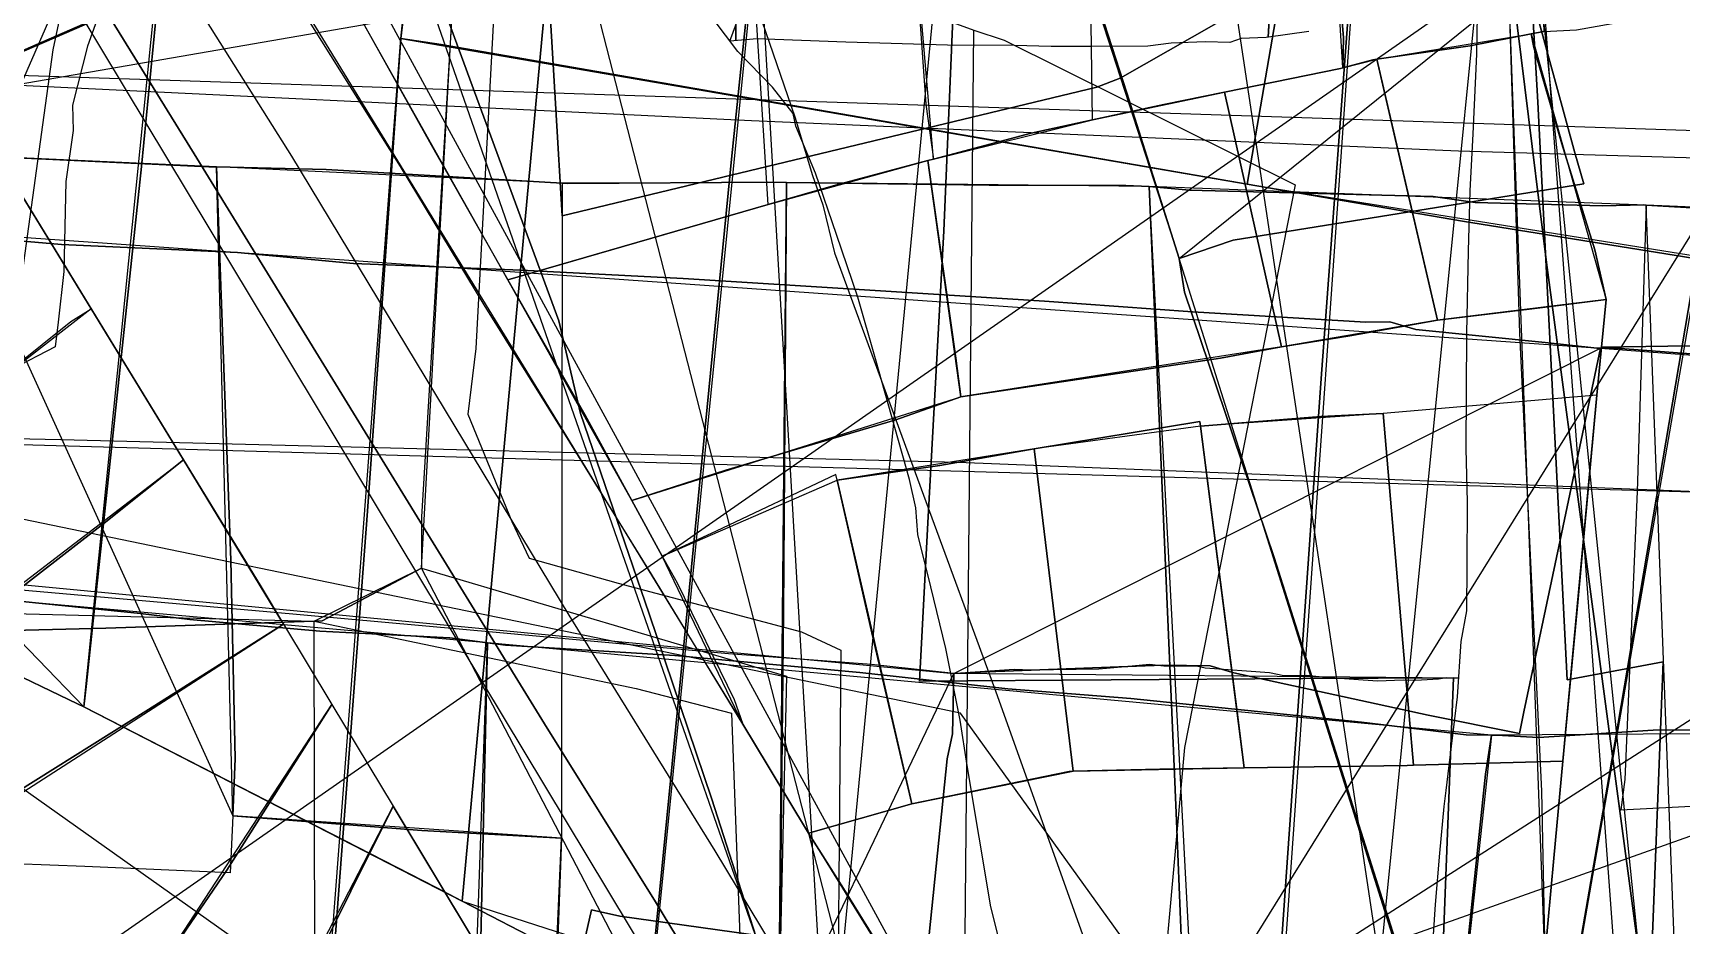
# Model space of a CAD drawing. Extents: x -6790 to 12600, y -1098 to 2171.
# Drawn here: x 127.4 to 219, y 189.9 to 239.5 of the extents above; entities that cross this region are included whole.
import ezdxf

# ---------------------------------------------------------------- set-up
doc = ezdxf.new("R2010")
doc.units = 0

msp = doc.modelspace()

# ---------------------------------------------------------------- linework, layer by layer
for points in [[(303.732, 173.172), (284.394, 158.059), (280.589, 155.094), (239.695, 139.539), (201.793, 125.282), (186.196, 119.29), (143.088, 126.275), (131.294, 128.186), (128.262, 128.676), (124.379, 129.278), (118.024, 129.785), (110.821, 133.719), (105.273, 136.844), (100.214, 139.673), (92.049, 145.144), (84.218, 150.48), (80.215, 153.149), (696.254, 582.599)], [(300.07, 265.404), (293.329, 266.02), (287.695, 266.536), (262.266, 269.224), (251.178, 270.263), (242.042, 266.102), (222.481, 257.528), (219.82, 255.84), (208.457, 249.048), (194.506, 240.821), (187.826, 237.024), (186.532, 236.532), (156.803, 229.361), (156.449, 235.3), (155.952, 243.415), (154.026, 274.833), (152.137, 307.582), (150.982, 323.152), (148.26, 366.55), (160.073, 371.466)], [(164.29, 250.749), (169.726, 234.868), (170.71, 231.606), (171.287, 229.978), (171.942, 227.32), (176.887, 213.841), (180.902, 202.894), (186.084, 188.419), (190.069, 177.285), (196.978, 158.498), (201.2, 146.865), (203.412, 140.769), (204.056, 139.747), (202.776, 138.428), (200.27, 135.687), (198.584, 133.864), (194.982, 130.399), (189.954, 125.34), (188.639, 124.523), (129.225, 355.583)], [(198.323, 239.627), (195.936, 239.28), (194.559, 239.238), (193.923, 239.006), (192.576, 239.053), (190.652, 238.964), (189.367, 238.8), (186.199, 238.793), (183.996, 238.789), (181.952, 238.833), (178.224, 238.856), (172.564, 239.021), (167.629, 239.215), (166.117, 239.087), (208.852, 354.395)], [(165.272, 353.336), (166.458, 239.116), (166.458, 239.116), (166.492, 242.202)], [(196.224, 242.115), (196.046, 239.296), (201.058, 326.925)], [(311.025, 236.088), (291.752, 228.878), (275.831, 222.875), (274.109, 221.941), (242.208, 205.366), (231.998, 200.014), (229.277, 198.663), (226.52, 197.365), (196.883, 186.824), (196.724, 187.874), (198.993, 220.321), (203.155, 276.159), (203.193, 276.409), (203.193, 276.409), (208.379, 276.825), (233.057, 278.804), (246.688, 279.841), (265.734, 281.432), (289.56, 283.311), (290.873, 283.244), (334.1, 288.747)], [(130.981, 246.505), (125.554, 234.077), (123.975, 230.469), (122.355, 226.572), (119.771, 219.994), (117.955, 216.069), (116.684, 212.829), (114.365, 207.382), (112.801, 203.429), (111.362, 200.356), (109.686, 198.806), (107.354, 196.571), (105.091, 194.266), (99.49, 189.14), (97.395, 187.199), (95.817, 187.409), (93.666, 187.227), (91.864, 186.124), (90.258, 183.735), (88.289, 181.375), (85.384, 178.539), (83.177, 176.291), (82.073, 175.495), (134.201, 275.844)], [(227.852, 229.338), (217.083, 229.965), (216.946, 229.973), (214.646, 229.926), (207.558, 230.115), (205.222, 230.436), (191.685, 230.803), (189.444, 230.993), (188.14, 231.052), (180.545, 231.073), (169.261, 231.226), (168.516, 231.236), (157.1, 231.164), (156.803, 231.181), (143.662, 231.94), (137.574, 232.092), (137.142, 232.103), (121.746, 232.821), (120.886, 232.862), (107.835, 233.7), (97.84, 234.343), (92.238, 234.658), (82.134, 235.226), (64.056, 272.563)], [(222.73, 221.463), (215.65, 221.992), (214.537, 222.009), (214.322, 222.012), (211.457, 222.331), (204.267, 223.04), (202.819, 223.48), (201.481, 223.45), (191.855, 224.039), (183.617, 224.628), (175.09, 225.157), (163.526, 225.876), (154.51, 226.346), (145.183, 226.725), (138.743, 227.324), (128.957, 227.774), (121.508, 228.423), (119.261, 228.622), (114.074, 229.071), (75.651, 233.256), (75.424, 263.811)], [(222.73, 221.463), (215.65, 221.992), (214.537, 222.009), (214.322, 222.012), (211.457, 222.331), (204.267, 223.04), (202.819, 223.48), (201.481, 223.45), (191.855, 224.039), (183.617, 224.628), (175.09, 225.157), (163.526, 225.876), (154.51, 226.346), (145.183, 226.725), (138.743, 227.324), (128.957, 227.774), (121.508, 228.423), (119.261, 228.622), (114.074, 229.071), (75.651, 233.256), (75.424, 263.811)], [(85.287, 100.619), (76.647, 118.755), (79.772, 128.13), (87.063, 154.047), (94.416, 179.413), (101.818, 204.743), (107.258, 222.465), (113.187, 242.695), (119.135, 262.902), (146.704, 251.73), (179.683, 239.689), (181.375, 239.13), (197.563, 231.093), (191.394, 199.809), (190.142, 185.82), (189.05, 170.803), (187.53, 148.794), (186.703, 135.037), (186.046, 122.219), (183.958, 110.209), (181.316, 93.641)], [(178.703, 244.731), (178.022, 228.532), (177.135, 212.298), (176.656, 203.486), (197.973, 203.646), (206.356, 203.671), (205.426, 179.717), (205.023, 169.362), (211.031, 168.937), (216.759, 168.782), (217.072, 180.418), (218.011, 204.573), (212.69, 203.562), (212.184, 213.411), (211.041, 235.686), (209.61, 260.792)], [(209.61, 260.792), (211.041, 235.686), (212.184, 213.411), (212.69, 203.562), (218.011, 204.573), (217.072, 180.418), (216.759, 168.782), (216.759, 168.782), (217.642, 168.759), (221.639, 168.967), (249.694, 170.358), (266.6, 171.086), (269.512, 176.123), (269.483, 176.776), (269.082, 178.945), (267.946, 181.5), (265.299, 189.191), (262.194, 197.823), (259.238, 206.321), (257.685, 210.484), (249.65, 233.556), (248.788, 235.188), (246.71, 237.605), (234.084, 251.238)], [(207.887, 174.058), (202.387, 191.41), (196.396, 210.377), (191.406, 225.119), (191.101, 226.999), (188.203, 236.204), (181.088, 258.153)], [(181.088, 258.153), (188.203, 236.204), (191.101, 226.999), (194.104, 228.02), (213.613, 231.147), (213.113, 232.871), (211.074, 240.322)], [(101.794, 251.548), (98.972, 213.246), (97.406, 186.664), (84.056, 188.42), (77.611, 170.484), (71.478, 141.244), (80.328, 108.836), (81.211, 111.698), (90.715, 159.771), (98.209, 164.909), (98.209, 164.909), (109.787, 173.358), (121.397, 181.841), (123.328, 198.551), (125.29, 213.689), (126.865, 226.761), (128.495, 238.594), (130.321, 247.245)], [(147.123, 249.325), (151.796, 236.616), (156.601, 223.535), (157.814, 218.373), (161.626, 207.23), (165.124, 196.926), (167.739, 188.786), (167.802, 188.598), (150.976, 184.302), (115.95, 175.268), (115.95, 175.268), (111.285, 199.555), (107.346, 219.036), (104.051, 235.688), (103.36, 237.256), (103.041, 237.979), (100.458, 251.067)], [(164.29, 250.749), (169.726, 234.868), (170.71, 231.606), (171.287, 229.978), (171.942, 227.32), (176.887, 213.841), (180.902, 202.894), (186.084, 188.419)], [(164.29, 250.749), (169.726, 234.868), (170.71, 231.606), (171.287, 229.978), (171.942, 227.32), (176.887, 213.841), (180.902, 202.894), (186.084, 188.419)], [(167.739, 188.786), (165.124, 196.926), (161.626, 207.23), (157.814, 218.373), (156.601, 223.535), (151.796, 236.616), (147.123, 249.325)], [(239.129, 246.565), (246.018, 216.775), (246.061, 216.451), (246.433, 213.629), (246.481, 183.712), (246.229, 178.72), (246.038, 174.957), (246.319, 165.257), (246.765, 147.584), (246.755, 145.806), (233.639, 143.596), (221.586, 141.761), (218.24, 140.871), (217.495, 143.672), (207.887, 174.058), (202.387, 191.41), (196.396, 210.377), (191.406, 225.119), (191.101, 226.999), (194.104, 228.02), (213.613, 231.147), (213.113, 232.871), (211.074, 240.322)], [(126.316, 174.386), (132.874, 175.105), (138.297, 175.699), (149.325, 176.908), (164.029, 178.52), (169.699, 179.142), (183.439, 180.648), (184.566, 180.769), (199.116, 182.329), (205.112, 182.972), (205.112, 182.972), (210.819, 183.584), (211.13, 187.671), (211.434, 188.254), (216.719, 188.017), (216.71, 188.089), (211.531, 226.773), (209.131, 246.286)], [(150.787, 242.668), (148.98, 212.636), (148.964, 209.784), (169.269, 203.777), (168.552, 172.188), (172.023, 171.891), (172.924, 171.715), (183.681, 170.928), (200.528, 169.68), (205.023, 169.362), (205.023, 169.362), (205.426, 179.717), (206.356, 203.671), (197.973, 203.646), (176.656, 203.486), (177.135, 212.298), (178.022, 228.532), (178.703, 244.731)], [(311.025, 236.088), (291.752, 228.878), (275.831, 222.875), (274.109, 221.941), (242.208, 205.366), (231.998, 200.014), (229.277, 198.663), (226.52, 197.365), (196.883, 186.824), (183.354, 182.013), (182.543, 181.67), (172.039, 184.542), (170.613, 184.932), (156.033, 188.771), (151.232, 191.261), (149.779, 192.015), (130.186, 202.06), (129.847, 202.233), (125.288, 204.414), (115.213, 216.489), (107.325, 225.746), (106.491, 226.725), (97.592, 237.3), (91.609, 244.494)], [(131.529, 241.967), (130.391, 238.796), (129.558, 235.521), (129.601, 234.111), (129.185, 231.28), (129.083, 226.278), (128.761, 223.46), (128.597, 222.081), (126.176, 220.817)], [(130.276, 242.651), (136.322, 232.816), (143.384, 221.329), (148.734, 212.626), (155.804, 201.126), (161.99, 191.224), (174.57, 170.444), (183.066, 155.618), (194.234, 135.823), (202.297, 121.725), (209.236, 109.338), (218.94, 92.83)], [(218.94, 92.83), (209.236, 109.338), (202.297, 121.725), (194.234, 135.823), (183.066, 155.618), (174.57, 170.444), (161.99, 191.224), (155.804, 201.126), (148.734, 212.626), (143.384, 221.329), (136.322, 232.816), (130.276, 242.651)], [(130.276, 242.651), (136.322, 232.816), (143.384, 221.329), (148.734, 212.626), (155.804, 201.126), (161.99, 191.224), (174.57, 170.444), (183.066, 155.618), (194.234, 135.823), (202.297, 121.725), (209.236, 109.338), (218.94, 92.83)], [(218.94, 92.83), (209.236, 109.338), (202.297, 121.725), (194.234, 135.823), (183.066, 155.618), (174.57, 170.444), (161.99, 191.224), (155.804, 201.126), (148.734, 212.626), (143.384, 221.329), (136.322, 232.816), (130.276, 242.651)], [(144.982, 241.438), (149.508, 233.318), (153.78, 225.818), (158.052, 218.319), (160.665, 213.534), (162.35, 210.448), (163.184, 208.96), (166.354, 202.477), (166.836, 201.095), (166.836, 201.095), (161.768, 209.441), (157.227, 216.776), (152.45, 224.424), (147.798, 232.114), (142.839, 240.024)], [(144.982, 241.438), (149.508, 233.318), (153.78, 225.818), (158.052, 218.319), (160.665, 213.534), (162.35, 210.448), (163.184, 208.96), (166.354, 202.477), (166.836, 201.095), (166.836, 201.095), (161.768, 209.441), (157.227, 216.776), (152.45, 224.424), (147.798, 232.114), (142.839, 240.024)], [(181.313, 188.216), (180.627, 190.934), (179.982, 194.81), (179.318, 198.808), (178.919, 201.315), (178.135, 205.313), (177.292, 208.729), (176.571, 211.648), (176.457, 213.131), (176.115, 214.71), (175.298, 217.59), (174.214, 221.412), (173.239, 224.849), (172.057, 228.322), (170.89, 231.749), (169.791, 234.356), (169.641, 235.061), (168.492, 236.526), (166.559, 238.505), (164.496, 241.226)], [(227.532, 241.154), (177.922, 161.258), (177.922, 161.258), (179.864, 160.316), (180.749, 160.159), (181.711, 159.612), (182.339, 159.431), (184.764, 158.298), (186.465, 157.357), (187.224, 157.177), (190.001, 155.966), (192.456, 154.894), (195.958, 153.631), (197.339, 153.254), (198.809, 152.957), (199.959, 152.34), (204.46, 151.086), (205.41, 150.733), (208.812, 150.131), (212.039, 149.419), (213.197, 149.356), (215.42, 148.863), (217.814, 148.511), (220.985, 148.045)], [(132.288, 240.952), (108.126, 230.422)], [(198.809, 152.957), (207.591, 240.924)], [(207.672, 240.541), (207.633, 238.366), (207.444, 233.933), (207.268, 230.756), (207.177, 227.407), (207.079, 222.848), (207.054, 216.412), (207.129, 213.457), (207.106, 209.938), (207.09, 207.395), (206.771, 205.704), (206.563, 202.62), (206.227, 199.875), (205.925, 197.405), (205.816, 196.519), (205.59, 193.929), (205.34, 191.068), (205.115, 187.693)], [(121.136, 239.703), (124.997, 233.38), (125.749, 232.15), (135.738, 215.792), (139.993, 208.827), (141.292, 206.669), (143.988, 202.193), (147.393, 196.539), (154.02, 185.536), (154.533, 184.685), (158.636, 177.878), (162.098, 172.497), (165.561, 167.116), (165.819, 166.721), (172.383, 156.693), (178.893, 146.419), (184.277, 138.574), (186.677, 134.461), (187.091, 133.752), (192.239, 124.978), (196.55, 117.297), (201.656, 108.478), (204.306, 103.918)], [(121.136, 239.703), (124.997, 233.38), (125.749, 232.15), (135.738, 215.792), (139.993, 208.827), (141.292, 206.669), (143.988, 202.193), (147.393, 196.539), (154.02, 185.536), (154.533, 184.685), (158.636, 177.878), (162.098, 172.497), (165.561, 167.116), (165.819, 166.721), (172.383, 156.693), (178.893, 146.419), (184.277, 138.574), (186.677, 134.461), (187.091, 133.752), (192.239, 124.978), (196.55, 117.297), (201.656, 108.478), (204.306, 103.918)], [(145.218, 99.022), (137.702, 106.678), (139.572, 130.641), (141.64, 157.127), (143.854, 185.005), (145.965, 212.943), (147.818, 239.234), (150.072, 238.894), (172.836, 234.941), (194.878, 231.137), (206.859, 229.069), (234.66, 224.601), (238.341, 224.172), (237.533, 219.979), (236.993, 217.177), (229.949, 170.054), (227.049, 151.866), (223.287, 125.701), (220.179, 104.117)], [(222.808, 104.659), (216.316, 116.323), (214.743, 119.077), (209.035, 129.069), (208.201, 130.573), (207.366, 132.077), (201.508, 142.662), (200.911, 143.741), (195.721, 153.002), (191.007, 161.512), (188.256, 166.298), (182.296, 175.798), (181.391, 177.39), (176.565, 185.282), (172.534, 191.804), (170.499, 195.043), (168.255, 198.757), (166.836, 201.095), (161.768, 209.441), (157.227, 216.776), (152.45, 224.424), (147.798, 232.114), (142.839, 240.024)], [(222.808, 104.659), (216.316, 116.323), (214.743, 119.077), (209.035, 129.069), (208.201, 130.573), (207.366, 132.077), (201.508, 142.662), (200.911, 143.741), (195.721, 153.002), (191.007, 161.512), (188.256, 166.298), (182.296, 175.798), (181.391, 177.39), (176.565, 185.282), (172.534, 191.804), (170.499, 195.043), (168.255, 198.757), (166.836, 201.095), (161.768, 209.441), (157.227, 216.776), (152.45, 224.424), (147.798, 232.114), (142.839, 240.024)], [(179.683, 239.689), (181.375, 239.13), (197.563, 231.093), (191.394, 199.809), (190.142, 185.82), (189.05, 170.803), (187.53, 148.794), (186.703, 135.037), (186.046, 122.219), (183.958, 110.209), (181.316, 93.641)], [(219.34, 166.774), (218.488, 166.735), (215.102, 166.704), (195.025, 166.182), (192.868, 166.223), (192.089, 168.638), (192.011, 169.058), (192.042, 169.928), (191.757, 178.721), (191.609, 179.702), (190.942, 196.172), (189.444, 230.993), (191.685, 230.803), (205.222, 230.436), (207.558, 230.115), (214.646, 229.926), (216.946, 229.973), (217.083, 229.965), (216.575, 214.036), (215.889, 198.021), (215.664, 196.345), (220.299, 196.576)], [(227.852, 229.338), (217.083, 229.965), (216.575, 214.036), (215.889, 198.021), (215.664, 196.345), (220.299, 196.576)], [(121.508, 228.423), (128.957, 227.774), (138.743, 227.324), (145.183, 226.725), (154.51, 226.346), (163.526, 225.876), (175.09, 225.157), (183.617, 224.628), (191.855, 224.039), (201.481, 223.45), (202.819, 223.48), (204.267, 223.04), (211.457, 222.331), (214.322, 222.012), (214.537, 222.009), (212.209, 210.982), (210.268, 201.789), (210.027, 200.582), (204.943, 201.607), (194.153, 203.952), (192.823, 204.345), (190.205, 204.377), (180.424, 204.015), (178.573, 203.909), (173.997, 204.42), (166.047, 205.005), (153.319, 206.186), (140.367, 207.346), (127.139, 208.517)], [(121.508, 228.423), (128.957, 227.774), (138.743, 227.324), (145.183, 226.725), (154.51, 226.346), (163.526, 225.876), (175.09, 225.157), (183.617, 224.628), (191.855, 224.039), (201.481, 223.45), (202.819, 223.48), (204.267, 223.04), (211.457, 222.331), (214.322, 222.012), (214.537, 222.009), (212.209, 210.982), (210.268, 201.789), (210.027, 200.582), (204.943, 201.607), (194.153, 203.952), (192.823, 204.345), (190.205, 204.377), (180.424, 204.015), (178.573, 203.909), (173.997, 204.42), (166.047, 205.005), (153.319, 206.186), (140.367, 207.346), (127.139, 208.517)], [(177.198, 189.403), (178.206, 199.18), (178.5, 200.57), (178.573, 203.909), (178.573, 203.909), (180.424, 204.015), (190.205, 204.377), (192.823, 204.345), (194.153, 203.952), (204.943, 201.607), (210.027, 200.582), (210.268, 201.789), (212.209, 210.982), (214.537, 222.009), (215.65, 221.992), (222.73, 221.463)], [(177.198, 189.403), (178.206, 199.18), (178.5, 200.57), (178.573, 203.909), (178.573, 203.909), (180.424, 204.015), (190.205, 204.377), (192.823, 204.345), (194.153, 203.952), (204.943, 201.607), (210.027, 200.582), (210.268, 201.789), (212.209, 210.982), (214.537, 222.009), (215.65, 221.992), (222.73, 221.463)], [(125.01, 116.171), (134.835, 112.223), (134.835, 112.223), (135.717, 114.418), (145.171, 139.338), (150.721, 153.677), (156.039, 167.411), (157.66, 172.194), (155.759, 172.294), (154.558, 172.414), (154.538, 173.615), (158.427, 190.775), (160, 190.419), (177.093, 188.024), (177.198, 189.403), (178.206, 199.18), (178.5, 200.57), (178.573, 203.909), (173.997, 204.42), (166.047, 205.005), (153.319, 206.186), (140.367, 207.346), (127.139, 208.517)], [(125.01, 116.171), (134.835, 112.223), (134.835, 112.223), (135.717, 114.418), (145.171, 139.338), (150.721, 153.677), (156.039, 167.411), (157.66, 172.194), (155.759, 172.294), (154.558, 172.414), (154.538, 173.615), (158.427, 190.775), (160, 190.419), (177.093, 188.024), (177.198, 189.403), (178.206, 199.18), (178.5, 200.57), (178.573, 203.909), (173.997, 204.42), (166.047, 205.005), (153.319, 206.186), (140.367, 207.346), (127.139, 208.517)], [(122.253, 172.449), (127.783, 171.565), (134.601, 170.766), (137.539, 170.239), (140.162, 169.902), (140.162, 169.902), (144.709, 169.318), (151.364, 168.61), (151.564, 173.031), (152.264, 189.147), (152.645, 205.632), (150.547, 205.909), (143.318, 206.265), (136.089, 206.912), (133.345, 207.255), (126.775, 207.927)], [(233.142, 200.857), (217.462, 200.768), (211.086, 200.354), (209.088, 200.471), (208.474, 200.481), (207.068, 200.503), (201.239, 201.215), (188.421, 202.519), (181.572, 203.064), (173.356, 203.97), (163.053, 204.92), (153.647, 205.5), (152.645, 205.632), (150.547, 205.909), (143.318, 206.265), (136.089, 206.912), (133.345, 207.255), (126.775, 207.927)], [(118.246, 203.583), (177.922, 161.258)], [(227.744, 164.806), (211.873, 164.163), (204.508, 163.946), (206.487, 182.606), (208.131, 198.311), (208.474, 200.481), (209.088, 200.471), (211.086, 200.354), (217.462, 200.768), (233.142, 200.857)], [(121.712, 166.752), (135.069, 167.231), (138.007, 167.343), (138.901, 167.343), (142.296, 165.707), (143.81, 165.615), (151.615, 167.068), (153.404, 167.292), (155.566, 167.877), (155.85, 170.045), (156.748, 194.761), (156.748, 194.761), (148.994, 195.195), (138.477, 196.011), (138.34, 192.835), (130.251, 193.181), (122.452, 193.475)], [(154.538, 173.615), (158.427, 190.775), (160, 190.419), (177.093, 188.024)], [(154.538, 173.615), (158.427, 190.775), (160, 190.419), (177.093, 188.024)]]:
    msp.add_lwpolyline(points)
for points in [[(55.142, 446.991), (100.195, 454.577), (104.473, 455.781), (224.767, 473.114), (461.17, 463.407), (418.896, 266.348), (473.538, 223.763), (408.246, 162.089), (348.154, 91.288), (230.725, 129.782), (178.952, 201.706), (100.394, 217.952), (74.076, 298.715), (55.017, 301.46), (55.142, 446.991)], [(226.333, 412.573), (225.752, 409.887), (219.736, 375.265), (207.258, 302.874), (194.878, 231.137), (172.836, 234.941), (150.072, 238.894), (147.818, 239.234), (148.862, 249.088), (151.729, 272.435), (155.125, 300.838), (158.436, 327.904), (160.503, 344.977), (161.614, 354.362), (162.016, 354.43), (162.216, 355.235), (162.531, 364.492), (164.257, 415.133), (164.309, 416.754), (166.728, 416.676), (179.657, 415.868), (186.03, 415.42), (226.333, 412.573)], [(226.333, 412.573), (225.752, 409.887), (219.736, 375.265), (207.258, 302.874), (194.878, 231.137), (226.333, 412.573)], [(226.333, 412.573), (238.915, 411.685), (276.746, 408.698), (280.736, 408.297), (279.772, 401.1), (275.269, 367.113), (272.238, 343.181), (272.076, 342.696), (271.914, 342.21), (268.655, 319.716), (264.718, 292.906), (264.157, 289.861), (251.5, 292.427), (238.341, 224.172), (234.66, 224.601), (206.859, 229.069), (194.878, 231.137), (207.258, 302.874), (219.736, 375.265), (225.752, 409.887), (226.333, 412.573)], [(191.101, 226.999), (188.203, 236.204), (181.088, 258.153), (175.533, 275.804), (171.605, 288.025), (168.713, 296.788), (164.156, 310.896), (161.791, 318.218), (159.054, 326.495), (156.186, 335.423), (155.172, 338.267), (153.969, 342.19), (151.989, 347.899), (150.049, 353.735), (148.155, 359.272), (191.101, 226.999)], [(161.795, 346.686), (157.649, 331.514), (157.181, 329.797), (157.085, 321.848), (156.365, 301.565), (155.566, 285.657), (154.476, 268.311), (152.998, 240.692), (151.998, 221.997), (151.555, 218.332), (153.992, 212.364), (154.965, 210.323), (159.913, 208.942), (170.108, 206.24), (172.293, 205.207), (172.056, 177.446), (172.023, 171.891), (161.795, 346.686)], [(99.288, 328.232), (99.251, 305.162), (100.094, 300.825), (115.761, 275.345), (129.785, 251.676), (141.746, 232.681), (157.16, 207.159), (165.289, 194.061), (181.166, 167.739), (193.38, 147.187), (201.855, 131.814), (207.294, 122.979), (212.064, 113.74), (215.367, 108.171), (217.482, 103.509), (224.26, 94.055), (233.77, 81.127), (99.288, 328.232)], [(141.243, 311.587), (140.85, 312.116), (124.704, 327.116), (119.958, 298.937), (107.325, 225.746), (115.213, 216.489), (125.288, 204.414), (129.847, 202.233), (130.186, 202.06), (130.35, 203.358), (133.399, 232.104), (135.741, 256.161), (137.248, 270.785), (138.2, 279.907), (141.243, 311.587)], [(182.443, 319.457), (180.514, 283.245), (179.408, 262.486), (178.703, 244.731), (178.022, 228.532), (177.135, 212.298), (176.656, 203.486), (197.973, 203.646), (206.356, 203.671), (205.426, 179.717), (205.023, 169.362), (182.443, 319.457)], [(183.861, 307.442), (194.41, 309.318), (208.589, 311.94), (203.193, 276.409), (203.155, 276.159), (198.993, 220.321), (196.724, 187.874), (196.883, 186.824), (183.354, 182.013), (182.543, 181.67), (172.039, 184.542), (183.861, 307.442)], [(141.243, 311.587), (138.2, 279.907), (137.248, 270.785), (135.741, 256.161), (133.399, 232.104), (130.35, 203.358), (130.186, 202.06), (141.243, 311.587)], [(162.139, 309.203), (154.804, 309.887), (141.243, 311.587), (138.2, 279.907), (137.248, 270.785), (135.741, 256.161), (133.399, 232.104), (130.35, 203.358), (130.186, 202.06), (149.779, 192.015), (151.232, 191.261), (162.139, 309.203)], [(183.861, 307.442), (180.292, 307.508), (162.139, 309.203), (151.232, 191.261), (156.033, 188.771), (170.613, 184.932), (172.039, 184.542), (183.861, 307.442)], [(147.818, 239.234), (145.965, 212.943), (143.854, 185.005), (141.64, 157.127), (139.572, 130.641), (137.702, 106.678), (110.935, 113.807), (102.551, 116.159), (101.01, 116.869), (106.73, 170.262), (108.131, 184.218), (109.135, 193.049), (110.787, 209.065), (112.389, 225.151), (121.691, 224.358), (125.646, 258.785), (128.29, 282.013), (130.908, 305.765), (137.377, 304.412), (155.125, 300.838), (151.729, 272.435), (148.862, 249.088), (147.818, 239.234)], [(147.818, 239.234), (148.862, 249.088), (151.729, 272.435), (155.125, 300.838), (147.818, 239.234)], [(96.26, 296.656), (100.117, 290.551), (106.231, 281.099), (113.497, 269.66), (119.702, 259.55), (130.276, 242.651), (136.322, 232.816), (143.384, 221.329), (148.734, 212.626), (155.804, 201.126), (161.99, 191.224), (174.57, 170.444), (183.066, 155.618), (194.234, 135.823), (202.297, 121.725), (209.236, 109.338), (218.94, 92.83), (96.26, 296.656)], [(361.259, 292.26), (359.891, 290.222), (351.521, 277.749), (350.328, 276.37), (320.63, 245.819), (311.594, 236.555), (311.025, 236.088), (291.752, 228.878), (275.831, 222.875), (274.109, 221.941), (242.208, 205.366), (231.998, 200.014), (229.277, 198.663), (226.52, 197.365), (196.883, 186.824), (361.259, 292.26)], [(425.609, 288.386), (424.015, 283.27), (421.536, 272.638), (420.374, 267.501), (417.113, 253.319), (411.434, 231.132), (375.057, 199.551), (374.367, 177.816), (307.953, 166.154), (278.687, 161.185), (237.203, 154.141), (231.519, 152.916), (217.465, 150.465), (204.184, 147.055), (201.972, 147.055), (174.988, 155.618), (147.86, 164.744), (144.331, 165.461), (126.466, 175.331), (100.98, 188.927), (84.018, 198.005), (42.92, 222.238), (425.609, 288.386)], [(97.1, 239.592), (75.033, 233.617), (71.027, 219.037), (79.964, 221.698), (97.672, 226.518), (101.656, 227.603), (108.126, 230.422), (132.288, 240.952), (146.41, 246.9), (159.501, 252.563), (172.269, 258.054), (183.881, 263.177), (206.395, 272.852), (207.587, 273.54), (185.198, 278.575), (182, 277.014), (165.984, 270.059), (147.244, 261.657), (128.77, 253.517), (107.99, 244.362), (99.83, 240.869), (98.837, 240.159), (97.1, 239.592)], [(208.637, 278.577), (209.61, 260.792), (211.041, 235.686), (212.184, 213.411), (212.69, 203.562), (218.011, 204.573), (217.072, 180.418), (216.759, 168.782), (208.637, 278.577)], [(203.193, 276.409), (203.155, 276.159), (198.993, 220.321), (196.724, 187.874), (196.883, 186.824), (203.193, 276.409)], [(98.209, 164.909), (109.787, 173.358), (121.397, 181.841), (123.328, 198.551), (125.29, 213.689), (126.865, 226.761), (128.495, 238.594), (130.321, 247.245), (133.251, 260.656), (135.562, 271.889), (136.64, 274.672), (98.209, 164.909)], [(207.587, 273.54), (206.395, 272.852), (183.881, 263.177), (172.269, 258.054), (159.501, 252.563), (146.41, 246.9), (132.288, 240.952), (108.126, 230.422), (101.656, 227.603), (207.587, 273.54)], [(208, 273.447), (209.131, 246.286), (211.531, 226.773), (216.71, 188.089), (216.719, 188.017), (208, 273.447)], [(329.144, 211.287), (323.629, 189.573), (322.969, 186.972), (307.957, 186.892), (278.761, 186.773), (275.056, 186.801), (261.953, 186.897), (259.567, 186.729), (242.066, 185.499), (223.324, 184.724), (217.18, 184.47), (216.719, 188.017), (216.71, 188.089), (211.531, 226.773), (209.131, 246.286), (208, 273.447), (212.935, 272.337), (248.664, 264.879), (284.017, 257.427), (318.932, 249.961), (332.448, 247.071), (334.702, 246.697), (332.007, 229.196), (329.144, 211.287)], [(155.952, 243.415), (156.449, 235.3), (156.803, 229.361), (186.532, 236.532), (187.826, 237.024), (194.506, 240.821), (208.457, 249.048), (219.82, 255.84), (222.481, 257.528), (242.042, 266.102), (251.178, 270.263), (262.266, 269.224), (287.695, 266.536), (293.329, 266.02), (155.952, 243.415)], [(156.484, 133.375), (192.194, 123.166), (198.149, 121.502), (201.605, 120.691), (215.324, 200.068), (224.753, 255.595), (226.733, 265.552), (226.238, 265.651), (204.249, 268.197), (196.715, 269.136), (193.146, 269.428), (186.394, 270.209), (169.978, 268.835), (166.212, 232.514), (160.383, 173.201), (156.484, 133.375)], [(211.381, 239.625), (210.679, 239.486), (207.286, 238.815), (202.1, 238.081), (201.877, 238.05), (200.21, 237.607), (200.247, 239.286), (199.742, 245.145), (199.429, 250.19), (198.917, 258.337), (198.655, 262.52), (198, 268.195), (205.46, 269.353), (210.21, 269.949), (211.061, 247.91), (211.381, 239.625)], [(211.381, 239.625), (210.679, 239.486), (207.286, 238.815), (202.1, 238.081), (201.877, 238.05), (200.21, 237.607), (200.247, 239.286), (199.742, 245.145), (199.429, 250.19), (198.917, 258.337), (198.655, 262.52), (198, 268.195), (205.46, 269.353), (210.21, 269.949), (211.061, 247.91), (211.381, 239.625)], [(156.484, 133.375), (150.815, 134.05), (135.493, 135.802), (135.284, 135.829), (123.402, 137.359), (105.841, 139.157), (104.286, 139.656), (105.669, 151.572), (119.114, 266.279), (123.037, 266.613), (143.197, 267.531), (145.681, 267.622), (148.632, 267.729), (168.919, 268.747), (169.978, 268.835), (166.212, 232.514), (160.383, 173.201), (156.484, 133.375)], [(156.484, 133.375), (160.383, 173.201), (166.212, 232.514), (169.978, 268.835), (156.484, 133.375)], [(140.153, 267.981), (142.53, 261.841), (147.123, 249.325), (151.796, 236.616), (156.601, 223.535), (157.814, 218.373), (161.626, 207.23), (165.124, 196.926), (167.739, 188.786), (167.802, 188.598), (140.153, 267.981)], [(201.605, 120.691), (215.324, 200.068), (224.753, 255.595), (226.733, 265.552), (201.605, 120.691)], [(201.605, 120.691), (223.884, 115.637), (252.504, 108.971), (256.581, 129.236), (269.017, 189.813), (282.987, 256.267), (275.18, 257.406), (243.894, 262.47), (230.9, 264.724), (226.733, 265.552), (224.753, 255.595), (215.324, 200.068), (201.605, 120.691)], [(166.836, 201.095), (161.768, 209.441), (157.227, 216.776), (152.45, 224.424), (147.798, 232.114), (142.839, 240.024), (137.887, 248.319), (130.547, 260.322), (166.836, 201.095)], [(95.683, 208.041), (83.864, 209.241), (79.406, 249.725), (84.037, 249.23), (110.947, 246.701), (134.507, 244.486), (148.292, 242.946), (150.787, 242.668), (148.98, 212.636), (148.964, 209.784), (143.442, 206.844), (142.997, 206.829), (131.425, 206.444), (111.332, 205.939), (108.857, 206.298), (95.683, 208.041)], [(177.436, 232.522), (182.876, 233.966), (186.285, 234.703), (186.08, 249.446), (183.333, 249.228), (180.434, 248.4), (176.197, 247.097), (177.018, 235.571), (177.436, 232.522)], [(177.436, 232.522), (182.876, 233.966), (186.285, 234.703), (186.08, 249.446), (183.333, 249.228), (180.434, 248.4), (176.197, 247.097), (177.018, 235.571), (177.436, 232.522)], [(200.21, 237.607), (200.075, 237.571), (193.629, 236.253), (190.247, 235.561), (186.285, 234.703), (186.08, 249.446), (197.43, 250.131), (199.429, 250.19), (199.742, 245.145), (200.247, 239.286), (200.21, 237.607)], [(200.21, 237.607), (200.075, 237.571), (193.629, 236.253), (190.247, 235.561), (186.285, 234.703), (186.08, 249.446), (197.43, 250.131), (199.429, 250.19), (199.742, 245.145), (200.247, 239.286), (200.21, 237.607)], [(199.429, 250.19), (199.742, 245.145), (200.247, 239.286), (200.21, 237.607), (199.429, 250.19)], [(177.436, 232.522), (177.135, 232.442), (171.996, 231.078), (168.252, 229.995), (167.321, 244.717), (176.197, 247.097), (177.018, 235.571), (177.436, 232.522)], [(177.436, 232.522), (177.135, 232.442), (171.996, 231.078), (168.252, 229.995), (167.321, 244.717), (176.197, 247.097), (177.018, 235.571), (177.436, 232.522)], [(176.197, 247.097), (177.018, 235.571), (177.436, 232.522), (176.197, 247.097)], [(168.252, 229.995), (167.321, 244.717), (160.002, 242.098), (160.003, 242.093), (159.989, 242.093), (154.725, 241.963), (144.911, 241.572), (144.982, 241.438), (149.508, 233.318), (153.78, 225.818), (158.707, 227.233), (168.252, 229.995)], [(168.252, 229.995), (167.321, 244.717), (160.002, 242.098), (160.003, 242.093), (159.989, 242.093), (154.725, 241.963), (144.911, 241.572), (144.982, 241.438), (149.508, 233.318), (153.78, 225.818), (158.707, 227.233), (168.252, 229.995)], [(209.349, 244.511), (210.026, 222.842), (211.262, 197.372), (211.434, 188.254), (209.349, 244.511)], [(211.162, 243.146), (210.217, 242.414), (211.074, 240.322), (213.113, 232.871), (213.613, 231.147), (194.104, 228.02), (191.101, 226.999), (211.162, 243.146)], [(150.787, 242.668), (148.98, 212.636), (148.964, 209.784), (150.787, 242.668)], [(214.584, 222.058), (214.841, 224.72), (214.216, 227.485), (212.384, 233.37), (210.83, 238.724), (210.679, 239.486), (211.381, 239.625), (213.201, 239.713), (222.288, 241.318), (229.913, 242.748), (233.314, 226.482), (234.268, 222.353), (214.584, 222.058)], [(214.584, 222.058), (214.841, 224.72), (214.216, 227.485), (212.384, 233.37), (210.83, 238.724), (210.679, 239.486), (211.381, 239.625), (213.201, 239.713), (222.288, 241.318), (229.913, 242.748), (233.314, 226.482), (234.268, 222.353), (214.584, 222.058)], [(144.911, 241.572), (144.982, 241.438), (149.508, 233.318), (153.78, 225.818), (144.911, 241.572)], [(147.818, 239.234), (145.965, 212.943), (143.854, 185.005), (141.64, 157.127), (139.572, 130.641), (137.702, 106.678), (147.818, 239.234)], [(194.878, 231.137), (172.836, 234.941), (150.072, 238.894), (147.818, 239.234), (194.878, 231.137)], [(179.683, 239.689), (181.375, 239.13), (197.563, 231.093), (191.394, 199.809), (190.142, 185.82), (189.05, 170.803), (187.53, 148.794), (186.703, 135.037), (186.046, 122.219), (183.958, 110.209), (181.316, 93.641), (180.577, 89.245), (180.973, 86.541), (181.566, 83.289), (178.116, 75.157), (179.683, 239.689)], [(210.679, 239.486), (207.286, 238.815), (202.1, 238.081), (210.679, 239.486)], [(214.841, 224.72), (210.564, 224.182), (205.47, 223.566), (203.057, 233.918), (202.1, 238.081), (207.286, 238.815), (210.679, 239.486), (210.83, 238.724), (212.384, 233.37), (214.216, 227.485), (214.841, 224.72)], [(214.841, 224.72), (210.564, 224.182), (205.47, 223.566), (203.057, 233.918), (202.1, 238.081), (207.286, 238.815), (210.679, 239.486), (210.83, 238.724), (212.384, 233.37), (214.216, 227.485), (214.841, 224.72)], [(214.841, 224.72), (214.216, 227.485), (212.384, 233.37), (210.83, 238.724), (210.679, 239.486), (214.841, 224.72)], [(83.257, 238.604), (119.68, 236.968), (167.324, 234.677), (206.646, 232.993), (246.483, 231.825), (273.601, 231.17), (291.789, 230.889), (297.4, 231.731), (312.455, 231.451), (350.375, 230.983), (386.704, 230.188), (424.343, 229.393), (459.831, 229.113), (498.685, 228.271), (530.947, 227.009), (570.643, 226.494), (590.795, 224.998), (606.551, 224.297), (651.671, 221.725), (688.936, 220.136), (728.678, 218.125), (747.334, 216.956), (752.669, 216.521), (83.257, 238.604)], [(205.47, 223.566), (200.598, 222.695), (196.789, 222.09), (193.629, 236.253), (200.075, 237.571), (200.21, 237.607), (201.877, 238.05), (202.1, 238.081), (203.057, 233.918), (205.47, 223.566)], [(205.47, 223.566), (200.598, 222.695), (196.789, 222.09), (193.629, 236.253), (200.075, 237.571), (200.21, 237.607), (201.877, 238.05), (202.1, 238.081), (203.057, 233.918), (205.47, 223.566)], [(200.21, 237.607), (200.075, 237.571), (193.629, 236.253), (200.21, 237.607)], [(202.1, 238.081), (201.877, 238.05), (200.21, 237.607), (202.1, 238.081)], [(205.47, 223.566), (203.057, 233.918), (202.1, 238.081), (205.47, 223.566)], [(196.789, 222.09), (193.411, 221.463), (178.96, 219.297), (178.692, 221.458), (177.135, 232.442), (177.436, 232.522), (182.876, 233.966), (186.285, 234.703), (190.247, 235.561), (193.629, 236.253), (196.789, 222.09)], [(196.789, 222.09), (193.411, 221.463), (178.96, 219.297), (178.692, 221.458), (177.135, 232.442), (177.436, 232.522), (182.876, 233.966), (186.285, 234.703), (190.247, 235.561), (193.629, 236.253), (196.789, 222.09)], [(193.629, 236.253), (190.247, 235.561), (186.285, 234.703), (193.629, 236.253)], [(186.285, 234.703), (182.876, 233.966), (177.436, 232.522), (186.285, 234.703)], [(138.477, 196.011), (138.34, 192.835), (130.251, 193.181), (122.452, 193.475), (122.046, 220.159), (121.746, 232.821), (138.477, 196.011)], [(121.746, 232.821), (137.142, 232.103), (137.574, 232.092), (121.746, 232.821)], [(138.477, 196.011), (138.34, 192.835), (130.251, 193.181), (122.452, 193.475), (122.046, 220.159), (121.746, 232.821), (137.142, 232.103), (137.574, 232.092), (138.361, 210.221), (138.613, 199.187), (138.477, 196.011)], [(102.056, 214.164), (116.792, 201.294), (121.253, 204.478), (131.318, 212.275), (135.738, 215.792), (125.749, 232.15), (120.941, 228.237), (112.671, 222.062), (102.056, 214.164)], [(102.056, 214.164), (116.792, 201.294), (121.253, 204.478), (131.318, 212.275), (135.738, 215.792), (125.749, 232.15), (120.941, 228.237), (112.671, 222.062), (102.056, 214.164)], [(137.574, 232.092), (138.361, 210.221), (138.613, 199.187), (138.477, 196.011), (137.574, 232.092)], [(137.574, 232.092), (143.662, 231.94), (156.803, 231.181), (137.574, 232.092)], [(156.748, 194.761), (148.994, 195.195), (138.477, 196.011), (138.613, 199.187), (138.361, 210.221), (137.574, 232.092), (143.662, 231.94), (156.803, 231.181), (156.748, 194.761)], [(178.96, 219.297), (178.692, 221.458), (177.135, 232.442), (171.996, 231.078), (168.252, 229.995), (158.707, 227.233), (153.78, 225.818), (158.052, 218.319), (160.665, 213.534), (165.892, 215.222), (175.358, 218.019), (178.96, 219.297)], [(178.96, 219.297), (178.692, 221.458), (177.135, 232.442), (171.996, 231.078), (168.252, 229.995), (158.707, 227.233), (153.78, 225.818), (158.052, 218.319), (160.665, 213.534), (165.892, 215.222), (175.358, 218.019), (178.96, 219.297)], [(177.135, 232.442), (171.996, 231.078), (168.252, 229.995), (177.135, 232.442)], [(177.135, 232.442), (178.692, 221.458), (178.96, 219.297), (177.135, 232.442)], [(156.748, 194.761), (155.85, 170.045), (155.566, 167.877), (168.651, 165.011), (169.101, 207.342), (169.261, 231.226), (168.516, 231.236), (157.1, 231.164), (156.803, 231.181), (156.748, 194.761)], [(156.803, 231.181), (157.1, 231.164), (168.516, 231.236), (169.261, 231.226), (156.803, 231.181)], [(169.261, 231.226), (169.101, 207.342), (168.651, 165.011), (169.261, 231.226)], [(192.868, 166.223), (189.143, 164.227), (185.624, 164.119), (169.92, 164.474), (168.651, 165.011), (169.101, 207.342), (169.261, 231.226), (180.545, 231.073), (188.14, 231.052), (189.444, 230.993), (190.942, 196.172), (191.609, 179.702), (191.757, 178.721), (192.042, 169.928), (192.011, 169.058), (192.089, 168.638), (192.868, 166.223)], [(169.261, 231.226), (180.545, 231.073), (188.14, 231.052), (189.444, 230.993), (169.261, 231.226)], [(189.444, 230.993), (190.942, 196.172), (191.609, 179.702), (191.757, 178.721), (192.042, 169.928), (192.011, 169.058), (192.089, 168.638), (192.868, 166.223), (189.444, 230.993)], [(189.444, 230.993), (191.685, 230.803), (205.222, 230.436), (207.558, 230.115), (214.646, 229.926), (216.946, 229.973), (217.083, 229.965), (189.444, 230.993)], [(238.341, 224.172), (234.66, 224.601), (206.859, 229.069), (194.878, 231.137), (238.341, 224.172)], [(168.252, 229.995), (158.707, 227.233), (153.78, 225.818), (168.252, 229.995)], [(217.083, 229.965), (216.575, 214.036), (215.889, 198.021), (215.664, 196.345), (220.299, 196.576), (219.028, 170.368), (218.982, 168.886), (219.076, 167.609), (219.481, 166.781), (217.083, 229.965)], [(217.083, 229.965), (227.852, 229.338), (241.887, 228.769), (248.679, 228.615), (248.772, 228.612), (217.083, 229.965)], [(214.537, 222.009), (214.322, 222.012), (211.457, 222.331), (204.267, 223.04), (202.819, 223.48), (201.481, 223.45), (191.855, 224.039), (183.617, 224.628), (175.09, 225.157), (163.526, 225.876), (154.51, 226.346), (145.183, 226.725), (138.743, 227.324), (128.957, 227.774), (121.508, 228.423), (119.261, 228.622), (114.074, 229.071), (214.537, 222.009)], [(214.537, 222.009), (214.322, 222.012), (211.457, 222.331), (204.267, 223.04), (202.819, 223.48), (201.481, 223.45), (191.855, 224.039), (183.617, 224.628), (175.09, 225.157), (163.526, 225.876), (154.51, 226.346), (145.183, 226.725), (138.743, 227.324), (128.957, 227.774), (121.508, 228.423), (119.261, 228.622), (114.074, 229.071), (214.537, 222.009)], [(191.101, 226.999), (191.406, 225.119), (196.396, 210.377), (202.387, 191.41), (207.887, 174.058), (217.495, 143.672), (218.24, 140.871), (191.101, 226.999)], [(130.186, 202.06), (129.847, 202.233), (125.288, 204.414), (115.213, 216.489), (107.325, 225.746), (130.186, 202.06)], [(153.78, 225.818), (158.052, 218.319), (160.665, 213.534), (153.78, 225.818)], [(202.443, 218.385), (198.978, 218.218), (192.294, 217.668), (192.26, 217.933), (183.046, 216.407), (177.793, 215.489), (172.094, 214.661), (172.02, 214.988), (165.366, 211.826), (162.35, 210.448), (160.665, 213.534), (165.892, 215.222), (175.358, 218.019), (178.96, 219.297), (193.411, 221.463), (196.789, 222.09), (200.598, 222.695), (205.47, 223.566), (210.564, 224.182), (214.841, 224.72), (214.584, 222.058), (214.327, 219.397), (202.443, 218.385)], [(202.443, 218.385), (198.978, 218.218), (192.294, 217.668), (192.26, 217.933), (183.046, 216.407), (177.793, 215.489), (172.094, 214.661), (172.02, 214.988), (165.366, 211.826), (162.35, 210.448), (160.665, 213.534), (165.892, 215.222), (175.358, 218.019), (178.96, 219.297), (193.411, 221.463), (196.789, 222.09), (200.598, 222.695), (205.47, 223.566), (210.564, 224.182), (214.841, 224.72), (214.584, 222.058), (214.327, 219.397), (202.443, 218.385)], [(205.47, 223.566), (210.564, 224.182), (214.841, 224.72), (205.47, 223.566)], [(109.424, 207.729), (113.349, 209.893), (122.991, 218.304), (129.463, 223.496), (130.607, 224.195), (109.424, 207.729)], [(196.789, 222.09), (200.598, 222.695), (205.47, 223.566), (196.789, 222.09)], [(214.537, 222.009), (212.209, 210.982), (210.268, 201.789), (210.027, 200.582), (204.943, 201.607), (194.153, 203.952), (192.823, 204.345), (190.205, 204.377), (180.424, 204.015), (178.573, 203.909), (214.537, 222.009)], [(214.537, 222.009), (212.209, 210.982), (210.268, 201.789), (210.027, 200.582), (204.943, 201.607), (194.153, 203.952), (192.823, 204.345), (190.205, 204.377), (180.424, 204.015), (178.573, 203.909), (214.537, 222.009)], [(178.96, 219.297), (193.411, 221.463), (196.789, 222.09), (178.96, 219.297)], [(219.814, 166.181), (209.455, 166.391), (209.693, 168.605), (210.777, 180.934), (211.94, 193.653), (212.445, 199.039), (213.275, 207.88), (214.327, 219.397), (214.584, 222.058), (234.268, 222.353), (252.852, 222.234), (253.321, 222.231), (265.262, 222.157), (264.581, 220.837), (260.813, 203.999), (257.171, 188.511), (253.281, 171.508), (252.574, 168.897), (251.825, 165.479), (219.814, 166.181)], [(219.814, 166.181), (209.455, 166.391), (209.693, 168.605), (210.777, 180.934), (211.94, 193.653), (212.445, 199.039), (213.275, 207.88), (214.327, 219.397), (214.584, 222.058), (234.268, 222.353), (252.852, 222.234), (253.321, 222.231), (265.262, 222.157), (264.581, 220.837), (260.813, 203.999), (257.171, 188.511), (253.281, 171.508), (252.574, 168.897), (251.825, 165.479), (219.814, 166.181)], [(232.636, 220.634), (222.73, 221.463), (215.65, 221.992), (214.537, 222.009), (232.636, 220.634)], [(232.636, 220.634), (222.73, 221.463), (215.65, 221.992), (214.537, 222.009), (232.636, 220.634)], [(178.96, 219.297), (175.358, 218.019), (165.892, 215.222), (160.665, 213.534), (178.96, 219.297)], [(202.443, 218.385), (203.659, 204.315), (204.139, 198.819), (212.445, 199.039), (213.275, 207.88), (214.327, 219.397), (202.443, 218.385)], [(202.443, 218.385), (203.659, 204.315), (204.139, 198.819), (212.445, 199.039), (213.275, 207.88), (214.327, 219.397), (202.443, 218.385)], [(214.327, 219.397), (213.275, 207.88), (212.445, 199.039), (214.327, 219.397)], [(192.294, 217.668), (198.978, 218.218), (202.443, 218.385), (192.294, 217.668)], [(202.443, 218.385), (198.978, 218.218), (192.294, 217.668), (194.334, 201.769), (194.72, 198.674), (203.792, 198.81), (204.139, 198.819), (203.659, 204.315), (202.443, 218.385)], [(202.443, 218.385), (198.978, 218.218), (192.294, 217.668), (194.334, 201.769), (194.72, 198.674), (203.792, 198.81), (204.139, 198.819), (203.659, 204.315), (202.443, 218.385)], [(202.443, 218.385), (203.659, 204.315), (204.139, 198.819), (202.443, 218.385)], [(76.264, 218.062), (128.912, 216.94), (178.8, 215.678), (222.237, 213.948), (270.302, 212.358), (306.258, 211.236), (320.752, 210.815), (352.873, 209.365), (364.89, 209.412), (400.331, 208.29), (435.164, 207.074), (489.822, 205.064), (504.431, 204.19), (518.484, 204.152), (594.792, 202.446), (608.51, 202.534), (669.188, 201.391), (713.861, 200.072), (749.909, 198.993), (76.264, 218.062)], [(183.046, 216.407), (192.26, 217.933), (192.294, 217.668), (183.046, 216.407)], [(192.294, 217.668), (192.26, 217.933), (183.046, 216.407), (185.203, 198.482), (190.026, 198.604), (194.72, 198.674), (194.334, 201.769), (192.294, 217.668)], [(192.294, 217.668), (192.26, 217.933), (183.046, 216.407), (185.203, 198.482), (190.026, 198.604), (194.72, 198.674), (194.334, 201.769), (192.294, 217.668)], [(192.294, 217.668), (194.334, 201.769), (194.72, 198.674), (192.294, 217.668)], [(172.094, 214.661), (177.793, 215.489), (183.046, 216.407), (172.094, 214.661)], [(183.046, 216.407), (177.793, 215.489), (172.094, 214.661), (174.016, 206.172), (176.23, 196.673), (184.996, 198.477), (185.203, 198.482), (183.046, 216.407)], [(183.046, 216.407), (177.793, 215.489), (172.094, 214.661), (174.016, 206.172), (176.23, 196.673), (184.996, 198.477), (185.203, 198.482), (183.046, 216.407)], [(135.738, 215.792), (131.318, 212.275), (121.253, 204.478), (116.792, 201.294), (135.738, 215.792)], [(122.091, 194.288), (116.792, 201.294), (121.253, 204.478), (131.318, 212.275), (135.738, 215.792), (139.993, 208.827), (141.292, 206.669), (133.79, 201.907), (124.376, 196.016), (122.091, 194.288)], [(122.091, 194.288), (116.792, 201.294), (121.253, 204.478), (131.318, 212.275), (135.738, 215.792), (139.993, 208.827), (141.292, 206.669), (133.79, 201.907), (124.376, 196.016), (122.091, 194.288)], [(135.738, 215.792), (139.993, 208.827), (141.292, 206.669), (135.738, 215.792)], [(172.094, 214.661), (172.02, 214.988), (165.366, 211.826), (162.35, 210.448), (172.094, 214.661)], [(162.35, 210.448), (163.184, 208.96), (166.354, 202.477), (166.836, 201.095), (168.255, 198.757), (170.499, 195.043), (176.23, 196.673), (174.016, 206.172), (172.094, 214.661), (172.02, 214.988), (165.366, 211.826), (162.35, 210.448)], [(162.35, 210.448), (163.184, 208.96), (166.354, 202.477), (166.836, 201.095), (168.255, 198.757), (170.499, 195.043), (176.23, 196.673), (174.016, 206.172), (172.094, 214.661), (172.02, 214.988), (165.366, 211.826), (162.35, 210.448)], [(176.23, 196.673), (174.016, 206.172), (172.094, 214.661), (176.23, 196.673)], [(95.683, 208.041), (108.857, 206.298), (111.332, 205.939), (131.425, 206.444), (142.997, 206.829), (143.442, 206.844), (148.964, 209.784), (169.269, 203.777), (168.552, 172.188), (168.202, 168.092), (167.029, 159.256), (164.276, 146.602), (159.099, 123.931), (155.518, 108.248), (146.738, 70.901), (143.259, 72.485), (67.087, 109.233), (50.331, 213.274), (83.864, 209.241), (95.683, 208.041)], [(178.573, 203.909), (173.997, 204.42), (166.047, 205.005), (153.319, 206.186), (140.367, 207.346), (127.139, 208.517), (115.763, 209.571), (110.218, 210.23), (106.483, 210.795), (178.573, 203.909)], [(178.573, 203.909), (173.997, 204.42), (166.047, 205.005), (153.319, 206.186), (140.367, 207.346), (127.139, 208.517), (115.763, 209.571), (110.218, 210.23), (106.483, 210.795), (178.573, 203.909)], [(101.026, 210.18), (102.708, 210.012), (109.281, 209.329), (123.673, 208.062), (126.775, 207.927), (133.345, 207.255), (136.089, 206.912), (143.318, 206.265), (150.547, 205.909), (152.645, 205.632), (101.026, 210.18)], [(162.35, 210.448), (163.184, 208.96), (166.354, 202.477), (166.836, 201.095), (162.35, 210.448)], [(148.964, 209.784), (143.442, 206.844), (142.997, 206.829), (148.964, 209.784)], [(148.964, 209.784), (169.269, 203.777), (168.552, 172.188), (148.964, 209.784)], [(142.997, 206.829), (131.425, 206.444), (111.332, 205.939), (108.857, 206.298), (95.683, 208.041), (142.997, 206.829)], [(141.292, 206.669), (133.79, 201.907), (124.376, 196.016), (122.091, 194.288), (141.292, 206.669)], [(131.086, 182.434), (122.993, 193.095), (122.091, 194.288), (124.376, 196.016), (133.79, 201.907), (141.292, 206.669), (143.988, 202.193), (138.14, 192.986), (135.392, 188.938), (131.634, 183.237), (131.086, 182.434)], [(131.086, 182.434), (122.993, 193.095), (122.091, 194.288), (124.376, 196.016), (133.79, 201.907), (141.292, 206.669), (143.988, 202.193), (138.14, 192.986), (135.392, 188.938), (131.634, 183.237), (131.086, 182.434)], [(142.997, 206.829), (160.901, 203.086), (166.212, 201.717), (167.361, 170.956), (155.01, 121.058), (143.259, 72.485), (142.997, 206.829)], [(152.645, 205.632), (152.264, 189.147), (151.564, 173.031), (151.364, 168.61), (152.645, 205.632)], [(204.508, 163.946), (203.398, 164.073), (194.037, 164.987), (187.456, 165.556), (180.05, 166.215), (169.628, 167.167), (158.578, 168.032), (151.364, 168.61), (151.564, 173.031), (152.264, 189.147), (152.645, 205.632), (153.647, 205.5), (163.053, 204.92), (173.356, 203.97), (181.572, 203.064), (188.421, 202.519), (201.239, 201.215), (207.068, 200.503), (208.474, 200.481), (208.131, 198.311), (206.487, 182.606), (204.508, 163.946)], [(152.645, 205.632), (153.647, 205.5), (163.053, 204.92), (173.356, 203.97), (181.572, 203.064), (188.421, 202.519), (201.239, 201.215), (207.068, 200.503), (208.474, 200.481), (152.645, 205.632)], [(178.407, 203.923), (181.937, 204.168), (182.863, 204.119), (186.641, 204.176), (188.106, 204.307), (189.455, 204.428), (190.258, 204.348), (192.065, 204.348), (192.542, 204.225), (196.123, 203.98), (196.934, 203.808), (198.185, 203.816), (199.242, 203.71), (202.128, 203.514), (203.561, 203.563), (204.266, 203.555), (205.535, 203.616), (205.965, 203.703), (206.633, 203.661), (178.407, 203.923)], [(178.573, 203.909), (178.5, 200.57), (178.206, 199.18), (177.198, 189.403), (177.093, 188.024), (160, 190.419), (158.427, 190.775), (154.538, 173.615), (154.558, 172.414), (155.759, 172.294), (157.66, 172.194), (156.039, 167.411), (150.721, 153.677), (145.171, 139.338), (135.717, 114.418), (134.835, 112.223), (178.573, 203.909)], [(178.573, 203.909), (178.5, 200.57), (178.206, 199.18), (177.198, 189.403), (177.093, 188.024), (160, 190.419), (158.427, 190.775), (154.538, 173.615), (154.558, 172.414), (155.759, 172.294), (157.66, 172.194), (156.039, 167.411), (150.721, 153.677), (145.171, 139.338), (135.717, 114.418), (134.835, 112.223), (178.573, 203.909)], [(151.232, 191.261), (149.779, 192.015), (130.186, 202.06), (151.232, 191.261)], [(143.988, 202.193), (138.14, 192.986), (135.392, 188.938), (131.634, 183.237), (131.086, 182.434), (143.988, 202.193)], [(136.41, 175.294), (131.231, 182.242), (131.086, 182.434), (131.634, 183.237), (135.392, 188.938), (138.14, 192.986), (143.988, 202.193), (147.393, 196.539), (140.358, 182.392), (136.41, 175.294)], [(136.41, 175.294), (131.231, 182.242), (131.086, 182.434), (131.634, 183.237), (135.392, 188.938), (138.14, 192.986), (143.988, 202.193), (147.393, 196.539), (140.358, 182.392), (136.41, 175.294)], [(170.499, 195.043), (168.255, 198.757), (166.836, 201.095), (170.499, 195.043)], [(208.474, 200.481), (209.088, 200.471), (211.086, 200.354), (217.462, 200.768), (233.142, 200.857), (269.405, 201.064), (289.717, 201.064), (290.006, 201.029), (208.474, 200.481)], [(204.508, 163.946), (206.487, 182.606), (208.131, 198.311), (208.474, 200.481), (204.508, 163.946)], [(204.139, 198.819), (203.792, 198.81), (194.72, 198.674), (190.026, 198.604), (185.203, 198.482), (184.996, 198.477), (176.23, 196.673), (170.499, 195.043), (172.534, 191.804), (176.565, 185.282), (181.391, 177.39), (182.296, 175.798), (188.256, 166.298), (192.218, 166.391), (209.455, 166.391), (209.693, 168.605), (210.777, 180.934), (211.94, 193.653), (212.445, 199.039), (204.139, 198.819)], [(204.139, 198.819), (203.792, 198.81), (194.72, 198.674), (190.026, 198.604), (185.203, 198.482), (184.996, 198.477), (176.23, 196.673), (170.499, 195.043), (172.534, 191.804), (176.565, 185.282), (181.391, 177.39), (182.296, 175.798), (188.256, 166.298), (192.218, 166.391), (209.455, 166.391), (209.693, 168.605), (210.777, 180.934), (211.94, 193.653), (212.445, 199.039), (204.139, 198.819)], [(212.445, 199.039), (211.94, 193.653), (210.777, 180.934), (209.693, 168.605), (209.455, 166.391), (212.445, 199.039)], [(185.203, 198.482), (184.996, 198.477), (176.23, 196.673), (185.203, 198.482)], [(194.72, 198.674), (190.026, 198.604), (185.203, 198.482), (194.72, 198.674)], [(204.139, 198.819), (203.792, 198.81), (194.72, 198.674), (204.139, 198.819)], [(147.393, 196.539), (140.358, 182.392), (136.41, 175.294), (147.393, 196.539)], [(145.988, 162.442), (137.536, 173.783), (136.41, 175.294), (140.358, 182.392), (147.393, 196.539), (154.02, 185.536), (154.533, 184.685), (148.77, 169.614), (146.192, 163.272), (145.988, 162.442)], [(145.988, 162.442), (137.536, 173.783), (136.41, 175.294), (140.358, 182.392), (147.393, 196.539), (154.02, 185.536), (154.533, 184.685), (148.77, 169.614), (146.192, 163.272), (145.988, 162.442)], [(147.393, 196.539), (154.02, 185.536), (154.533, 184.685), (147.393, 196.539)], [(138.477, 196.011), (148.994, 195.195), (156.748, 194.761), (138.477, 196.011)], [(156.748, 194.761), (155.85, 170.045), (155.566, 167.877), (156.748, 194.761)], [(188.256, 166.298), (182.296, 175.798), (181.391, 177.39), (176.565, 185.282), (172.534, 191.804), (170.499, 195.043), (188.256, 166.298)], [(172.039, 184.542), (170.613, 184.932), (156.033, 188.771), (151.232, 191.261), (172.039, 184.542)]]:
    msp.add_lwpolyline(points, close=True)

doc.saveas('drawing.dxf')
